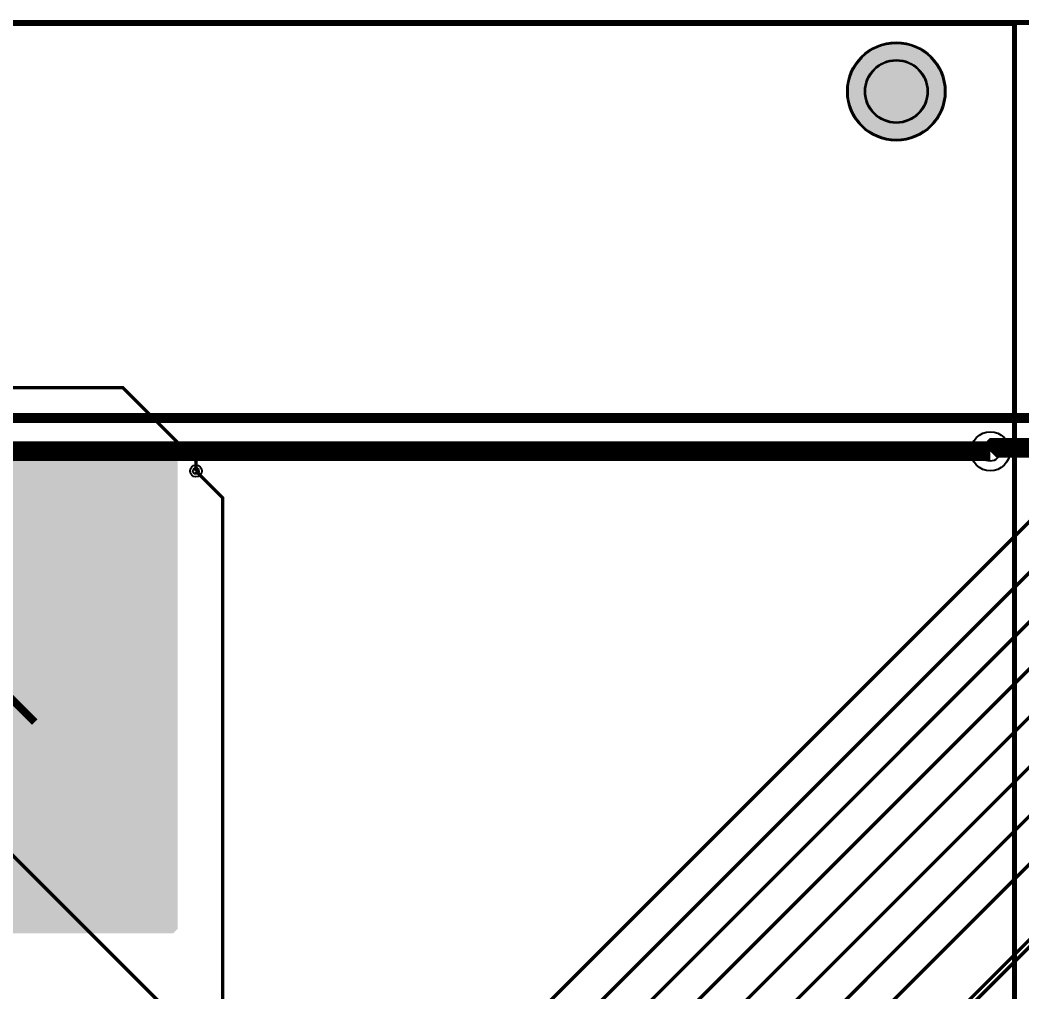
# Model space of a CAD drawing. Header units: millimetres. Extents: x 0 to 210, y -1 to 136.
# Drawn here: x 82.8 to 134.7, y 85.5 to 135.8 of the extents above; entities that cross this region are included whole.
import ezdxf

# ---------------------------------------------------------------- set-up
doc = ezdxf.new("R2010")
doc.units = ezdxf.units.MM
for name, color, linetype, true_color in [('BoardOutLine', 7, 'Continuous', 0xff00ff), ('BottomLayer', 7, 'Continuous', 0x0000ff), ('BottomSolderMaskLayer', 7, 'Continuous', 0xaa00ff), ('Hole', 7, 'Continuous', 0x222222), ('Multi-Layer', 7, 'Continuous', 0xc0c0c0), ('TopLayer', 7, 'Continuous', 0xff0000), ('TopSilkLayer', 7, 'Continuous', 0xffcc00), ('TopSolderMaskLayer', 7, 'Continuous', 0x800080)]:
    doc.layers.add(name, color=color, linetype=linetype, true_color=true_color)

msp = doc.modelspace()

# ---------------------------------------------------------------- hatches: boundary and pattern name
at = {"layer": 'BottomSolderMaskLayer'}
msp.add_hatch(color=256, dxfattribs=at).paths.add_polyline_path([(125.632, 132.058, 1), (130.733, 132.058, 1)])
at = {"layer": 'TopLayer'}
msp.add_hatch(color=256, dxfattribs=at).paths.add_polyline_path([(73.813, 113.894), (73.813, 89.027), (74.346, 88.494), (90.754, 88.494), (90.983, 88.722), (90.983, 113.437), (90.475, 113.945)])
at = {"layer": 'TopSolderMaskLayer'}
msp.add_hatch(color=256, dxfattribs=at).paths.add_polyline_path([(125.632, 132.058, 1), (130.733, 132.058, 1)])

# ---------------------------------------------------------------- linework, layer by layer
at = {"layer": 'BoardOutLine', "const_width": 0.254}
msp.add_lwpolyline([(-0.086, 135.625), (209.914, 135.625), (209.914, -0.375), (-0.086, -0.375), (-0.086, 135.625)], close=True, dxfattribs=at)
at = {"layer": 'BottomLayer'}
for points, const_width in [([(62.687, 115.163), (139.614, 115.163), (146.626, 108.151)], 0.508), ([(62.687, 115.163), (139.614, 115.163), (146.626, 108.151)], 0.406), ([(61.697, 97.104), (61.697, 105.766), (68.148, 112.217), (69.368, 113.437), (133.045, 113.437)], 1.016), ([(61.697, 97.104), (61.697, 105.766), (69.368, 113.437), (133.046, 113.437)], 0.254), ([(97.346, 14.717), (94.175, 14.717), (84.615, 24.278), (84.615, 47.216), (98.625, 61.226), (98.625, 62.556), (96.578, 64.603), (95.552, 64.603), (93.319, 66.835), (93.319, 111.033), (91.936, 112.417)], 0.178), ([(138.227, 110.484), (135.753, 110.484), (95.859, 70.59), (95.859, 68.681), (94.589, 67.411)], 0.178), ([(138.227, 108.229), (136.133, 108.229), (98.401, 70.496), (98.401, 68.682), (97.129, 67.411)], 0.178), ([(48.519, 85.513), (52.051, 85.513), (64.411, 97.873), (64.411, 104.551), (65.819, 105.958), (69.031, 105.958), (92.049, 82.94), (92.049, 69.951)], 0.178), ([(138.227, 105.689), (136.153, 105.689), (100.941, 70.476), (100.941, 68.682), (99.669, 67.411)], 0.178), ([(138.227, 103.149), (136.038, 103.149), (103.479, 70.59), (103.479, 68.681), (102.209, 67.411)], 0.178), ([(138.227, 100.609), (135.992, 100.609), (106.019, 70.636), (106.019, 68.681), (104.749, 67.411)], 0.178), ([(138.227, 98.069), (136.038, 98.069), (108.559, 70.59), (108.559, 68.681), (107.289, 67.411)], 0.178), ([(138.227, 95.529), (136.038, 95.529), (111.099, 70.59), (111.099, 68.681), (109.829, 67.411)], 0.178), ([(140.767, 95.529), (139.598, 94.36), (139.598, 92.323), (118.719, 71.444), (118.719, 68.681), (117.449, 67.411)], 0.178), ([(138.227, 92.989), (135.992, 92.989), (113.639, 70.636), (113.639, 68.681), (112.369, 67.411)], 0.178)]:
    msp.add_lwpolyline(points, dxfattribs=dict(at, const_width=const_width))
at = {"layer": 'BottomSolderMaskLayer'}
for radius in [2.551, 1.633]:
    msp.add_circle((128.182, 132.058), radius, dxfattribs=at)
at = {"layer": 'Hole'}
for centre, radius in [((133.046, 113.437), 0.508), ((91.936, 112.417), 0.152)]:
    msp.add_circle(centre, radius, dxfattribs=at)
at = {"layer": 'Multi-Layer'}
for centre, radius in [((128.182, 132.058), 2.5), ((128.182, 132.058), 1.6), ((133.046, 113.437), 1.016), ((91.936, 112.417), 0.305)]:
    msp.add_circle(centre, radius, dxfattribs=at)
at = {"layer": 'TopLayer'}
for points, const_width in [([(81.992, 116.728), (88.156, 116.728), (91.936, 112.947), (91.936, 112.417)], 0.178), ([(133.045, 113.437), (133.223, 113.614), (147.625, 113.614), (149.835, 111.405), (149.835, 105.334), (147.649, 103.149), (140.767, 103.149)], 1.016), ([(133.046, 113.437), (133.223, 113.615), (147.625, 113.615), (149.835, 111.405), (149.835, 105.334)], 0.254), ([(81.201, 103.58), (81.201, 101.825), (83.595, 99.43)], 0.406), ([(139.6, 92.989), (139.6, 92.697), (121.533, 74.63), (119.931, 74.63)], 0.178)]:
    msp.add_lwpolyline(points, dxfattribs=dict(at, const_width=const_width))
at = {"layer": 'TopSilkLayer', "const_width": 0.254}
msp.add_lwpolyline([(134.296, 64.201), (28.096, 64.201), (28.096, 135.566), (134.296, 135.566), (134.296, 64.201)], close=True, dxfattribs=at)
at = {"layer": 'TopSolderMaskLayer'}
for radius in [2.551, 1.633]:
    msp.add_circle((128.182, 132.058), radius, dxfattribs=at)

doc.saveas('drawing.dxf')
